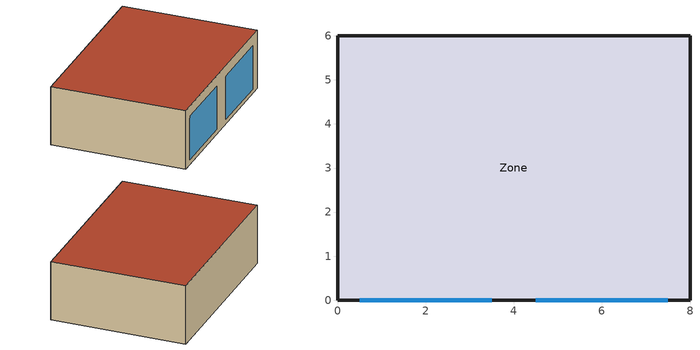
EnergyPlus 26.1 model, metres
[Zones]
Zone
 floor outside (Std140 Floor): 0,6 8,6 8,0 0,0 z0
 wall outside (Std140 Wall): 0,0 8,0 8,6 0,6 0,0 z0:2.7
 window (Std140 Window): 0.5,0 3.5,0 / 4.5,0 7.5,0 z0.2:2.2
 roof outside (Std140 Roof): 0,0 8,0 8,6 0,6 z2.7
[Building]
Std140 650FF: North Axis=0; Terrain=Country; Loads Convergence Tolerance Value=0.04; Temperature Convergence Tolerance Value=0.4; Solar Distribution=FullInteriorAndExterior; Maximum Number of Warmup Days=25; Minimum Number of Warmup Days=6
[Site:GroundTemperature:BuildingSurface]
18, 18, 18, 18, 18, 18, 18, 18, 18, 18, 18, 18
[Material:NoMass]
Std140 Floor L1 Floor insulation 1.003m: Roughness=Rough; Thermal Resistance=25.075; Thermal Absorptance=0.9; Solar Absorptance=0.6; Visible Absorptance=0.6
[Material] Thermal Absorptance=0.9; Solar Absorptance=0.6; Visible Absorptance=0.6
Name | Roughness | Thickness | Conductivity | Density | Specific Heat
Std140 Wall L1 Wood siding 9mm | Rough | 0.009 | 0.14 | 530 | 900
Std140 Wall L2 Fiberglass quilt 66mm | Rough | 0.066 | 0.04 | 12 | 840
Std140 Wall L3 Plasterboard 12mm | Smooth | 0.012 | 0.16 | 950 | 840
Std140 Roof L1 Roofdeck 19mm | Rough | 0.019 | 0.14 | 530 | 900
Std140 Roof L2 Fiberglass quilt 111.8mm | Rough | 0.1118 | 0.04 | 12 | 840
Std140 Roof L3 Plasterboard 10mm | Smooth | 0.01 | 0.16 | 950 | 840
Std140 Floor L2 Timber flooring 25mm | Smooth | 0.025 | 0.14 | 650 | 1200
[Construction]
Std140 Wall: Std140 Wall L1 Wood siding 9mm, Std140 Wall L2 Fiberglass quilt 66mm, Std140 Wall L3 Plasterboard 12mm
Std140 Roof: Std140 Roof L1 Roofdeck 19mm, Std140 Roof L2 Fiberglass quilt 111.8mm, Std140 Roof L3 Plasterboard 10mm
Std140 Floor: Std140 Floor L1 Floor insulation 1.003m, Std140 Floor L2 Timber flooring 25mm
Std140 Window: Std140 Window P1 Std140 Clear 3.048, Std140 Window G1 Air 12mm, Std140 Window P2 Std140 Clear 3.048
[WindowMaterial:Glazing] Optical Data Type=SpectralAverage; Thickness=0.003048; Solar Transmittance at Normal Incidence=0.834; Front Side Solar Reflectance at Normal Incidence=0.075; Back Side Solar Reflectance at Normal Incidence=0.075; Visible Transmittance at Normal Incidence=0.834; Front Side Visible Reflectance at Normal Incidence=0.075; Back Side Visible Reflectance at Normal Incidence=0.075; Infrared Transmittance at Normal Incidence=0; Front Side Infrared Hemispherical Emissivity=0.84; Back Side Infrared Hemispherical Emissivity=0.84; Conductivity=1
Std140 Window P1 Std140 Clear 3.048; Std140 Window P2 Std140 Clear 3.048
[WindowMaterial:Gas]
Std140 Window G1 Air 12mm: Gas Type=Air; Thickness=0.012
[Zone]
Zone: Type=1; Multiplier=1
[HVACTemplate:Thermostat]
Ideal Thermostat: Heating Setpoint Schedule=Heating Setpoint; Cooling Setpoint Schedule=Cooling Setpoint
[Schedule:Compact]
Heating Setpoint: Through: 12/31, For: Weekdays SummerDesignDay WinterDesignDay, Until: 06:00, 17, Until: 18:00, 21, Until: 24:00, 17, For: AllOtherDays, Until: 24:00, 17
Cooling Setpoint: Through: 12/31, For: Weekdays SummerDesignDay WinterDesignDay, Until: 06:00, 28, Until: 18:00, 24, Until: 24:00, 28, For: AllOtherDays, Until: 24:00, 28
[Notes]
Exported by Pinocchio-EP 1.0.0+b0c9cf1.dirty (EnergyPlus input)
Profile: Standard 140 / validation (lib/compliance/profile140.js)
